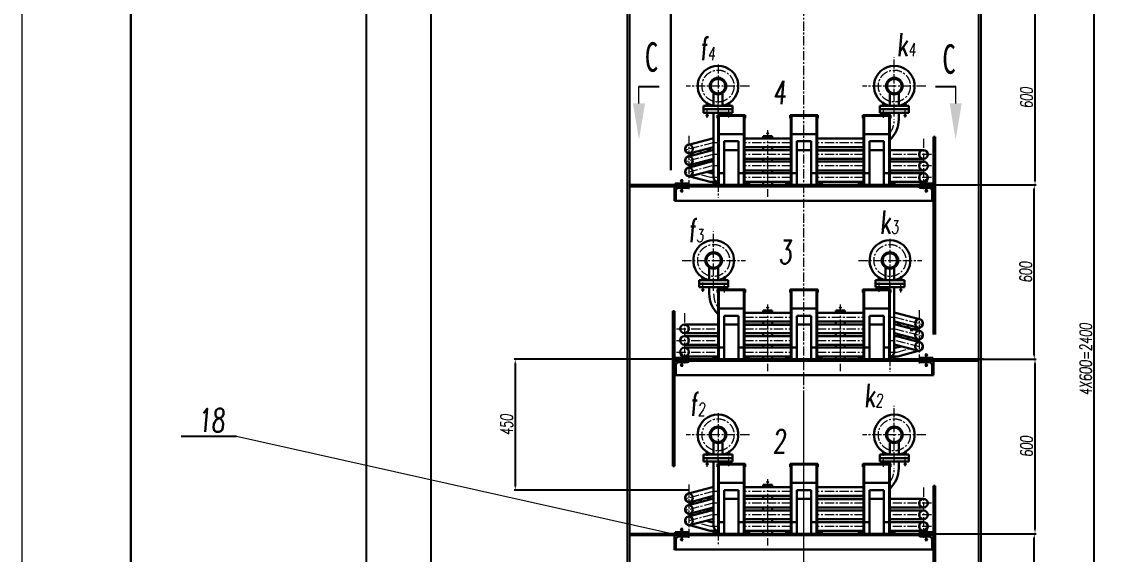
# Model space of a CAD drawing. Header units: millimetres. Extents: x 21194 to 30104, y -10888 to 2261.
# Drawn here: x 21194 to 24945, y -2717 to -885 of the extents above; entities that cross this region are included whole.
import ezdxf

# ---------------------------------------------------------------- set-up
doc = ezdxf.new("R2010")
doc.units = ezdxf.units.MM
doc.linetypes.add('CENTER', pattern=[50.8, 31.75, -6.35, 6.35, -6.35])
doc.layers.get('0').update_dxf_attribs({"lineweight": 30})
doc.layers.add('01', color=7, linetype='Continuous')
for name, color, linetype, lineweight in [('1', 7, 'Continuous', 30), ('中心线', 1, 'CENTER', 9), ('标注线', 3, 'Continuous', 15), ('细实线', 4, 'Continuous', 9)]:
    doc.layers.add(name, color=color, linetype=linetype, lineweight=lineweight)
doc.styles.get("Standard").update_dxf_attribs({"font": 'SIMFANG.TTF', "width": 0.67, "oblique": 5, "height": 7})
doc.styles.add('细斜', font='romans.shx', dxfattribs={"width": 0.67, "oblique": 5})
doc.dimstyles.new('ISO-25', dxfattribs={"dimscale": 2.8, "dimtxt": 10, "dimasz": 5, "dimexe": 1.25, "dimexo": 0, "dimgap": 3, "dimtad": 1, "dimdec": 1, "dimdsep": 46, "dimtxsty": '细斜', "dimcen": 2.5, "dimadec": 0, "dimazin": 0, "dimtfac": 1, "dimtdec": 1, "dimtmove": 1, "dimatfit": 1, "dimfxl": 0, "dimarcsym": 0})

# ---------------------------------------------------------------- blocks, each defined once
blk = doc.blocks.new('*D37')
at = {"layer": 'Defpoints', "color": 0}
for p in [(23509.2, -2046.3), (22891.5, -2496.3), (23488, -2496.3)]:
    blk.add_point(p, dxfattribs=at)
at = {"layer": '标注线', "color": 0, "lineweight": -2}
for p, q in [((23509.2, -2046.3), (22888, -2046.3)), ((22891.5, -2060.3), (22891.5, -2482.3)), ((23488, -2496.3), (22888, -2496.3))]:
    blk.add_line(p, q, dxfattribs=at)
at = {"layer": '标注线', "color": 0}
for points in [[(22889.2, -2060.3), (22893.8, -2060.3), (22891.5, -2046.3)], [(22889.2, -2482.3), (22893.8, -2482.3), (22891.5, -2496.3)]]:
    blk.add_solid(points, dxfattribs=at)
at = {"layer": '标注线', "color": 0, "insert": (22862.1, -2271.3), "char_height": 42, "attachment_point": 5, "rotation": 90, "style": '细斜'}
blk.add_mtext('450', dxfattribs=at)
blk = doc.blocks.new('*D71')
at = {"layer": 'Defpoints', "color": 0}
for p in [(22602.7, 733.7), (23276.8, 733.7), (23284.8, -7476.3)]:
    blk.add_point(p, dxfattribs=at)
at = {"layer": '标注线', "color": 0, "lineweight": -2}
for p, q in [((23276.8, 733.7), (22599.2, 733.7)), ((22602.7, -7462.3), (22602.7, 719.7)), ((23284.8, -7476.3), (22599.2, -7476.3))]:
    blk.add_line(p, q, dxfattribs=at)
at = {"layer": '标注线', "color": 0}
for points in [[(22600.3, 719.7), (22605, 719.7), (22602.7, 733.7)], [(22600.3, -7462.3), (22605, -7462.3), (22602.7, -7476.3)]]:
    blk.add_solid(points, dxfattribs=at)
at = {"layer": '标注线', "color": 0, "insert": (22573.3, -3371.3), "char_height": 42, "attachment_point": 5, "rotation": 90, "style": '细斜'}
blk.add_mtext('8210', dxfattribs=at)
blk = doc.blocks.new('*D17')
at = {"layer": 'Defpoints', "color": 0}
for p in [(22379.5, 733.7), (23213.8, 733.7), (23166.8, -7876.3)]:
    blk.add_point(p, dxfattribs=at)
at = {"layer": '标注线', "color": 0, "lineweight": -2}
for p, q in [((23213.8, 733.7), (22376, 733.7)), ((22379.5, -7862.3), (22379.5, 719.7)), ((23166.8, -7876.3), (22376, -7876.3))]:
    blk.add_line(p, q, dxfattribs=at)
at = {"layer": '标注线', "color": 0}
for points in [[(22377.2, 719.7), (22381.8, 719.7), (22379.5, 733.7)], [(22377.2, -7862.3), (22381.8, -7862.3), (22379.5, -7876.3)]]:
    blk.add_solid(points, dxfattribs=at)
at = {"layer": '标注线', "color": 0, "insert": (22350.1, -3571.3), "char_height": 42, "attachment_point": 5, "rotation": 90, "style": '细斜'}
blk.add_mtext('8610', dxfattribs=at)
blk = doc.blocks.new('*D39')
at = {"layer": 'Defpoints', "color": 0}
for p in [(24250.4, -1446.3), (24677, -1446.3), (24484.8, -2046.3)]:
    blk.add_point(p, dxfattribs=at)
at = {"layer": '标注线', "color": 0, "lineweight": -2}
for p, q in [((24250.4, -1446.3), (24680.5, -1446.3)), ((24677, -2032.3), (24677, -1460.3)), ((24484.8, -2046.3), (24680.5, -2046.3))]:
    blk.add_line(p, q, dxfattribs=at)
at = {"layer": '标注线', "color": 0}
for points in [[(24674.7, -1460.3), (24679.3, -1460.3), (24677, -1446.3)], [(24674.7, -2032.3), (24679.3, -2032.3), (24677, -2046.3)]]:
    blk.add_solid(points, dxfattribs=at)
at = {"layer": '标注线', "color": 0, "insert": (24647.6, -1746.3), "char_height": 42, "attachment_point": 5, "rotation": 90, "style": '细斜'}
blk.add_mtext('600', dxfattribs=at)
blk = doc.blocks.new('*D85')
at = {"layer": 'Defpoints', "color": 0}
for p in [(24484.8, -846.3), (24883.6, -846.3), (24484.8, -3246.3)]:
    blk.add_point(p, dxfattribs=at)
at = {"layer": '标注线', "color": 0, "lineweight": -2}
for p, q in [((24484.8, -846.3), (24887.1, -846.3)), ((24883.6, -3232.3), (24883.6, -860.3)), ((24484.8, -3246.3), (24887.1, -3246.3))]:
    blk.add_line(p, q, dxfattribs=at)
at = {"layer": '标注线', "color": 0}
for points in [[(24881.3, -860.3), (24885.9, -860.3), (24883.6, -846.3)], [(24881.3, -3232.3), (24885.9, -3232.3), (24883.6, -3246.3)]]:
    blk.add_solid(points, dxfattribs=at)
at = {"layer": '标注线', "color": 0, "insert": (24854.2, -2046.3), "char_height": 42, "attachment_point": 5, "rotation": 90, "style": '细斜'}
blk.add_mtext('4X600=2400', dxfattribs=at)
blk = doc.blocks.new('*D84')
at = {"layer": 'Defpoints', "color": 0}
for p in [(24250.4, -2646.3), (24677, -2646.3), (24484.8, -3246.3)]:
    blk.add_point(p, dxfattribs=at)
at = {"layer": '标注线', "color": 0, "lineweight": -2}
for p, q in [((24250.4, -2646.3), (24680.5, -2646.3)), ((24677, -3232.3), (24677, -2660.3)), ((24484.8, -3246.3), (24680.5, -3246.3))]:
    blk.add_line(p, q, dxfattribs=at)
at = {"layer": '标注线', "color": 0}
for points in [[(24674.7, -2660.3), (24679.3, -2660.3), (24677, -2646.3)], [(24674.7, -3232.3), (24679.3, -3232.3), (24677, -3246.3)]]:
    blk.add_solid(points, dxfattribs=at)
at = {"layer": '标注线', "color": 0, "insert": (24647.6, -2946.3), "char_height": 42, "attachment_point": 5, "rotation": 90, "style": '细斜'}
blk.add_mtext('600', dxfattribs=at)
blk = doc.blocks.new('*D8')
at = {"layer": 'Defpoints', "color": 0}
for p in [(24484.8, -2046.3), (24679.6, -2046.3), (24209.9, -2646.3)]:
    blk.add_point(p, dxfattribs=at)
at = {"layer": '标注线', "color": 0, "lineweight": -2}
for p, q in [((24484.8, -2046.3), (24683.1, -2046.3)), ((24679.6, -2632.3), (24679.6, -2060.3)), ((24209.9, -2646.3), (24683.1, -2646.3))]:
    blk.add_line(p, q, dxfattribs=at)
at = {"layer": '标注线', "color": 0}
for points in [[(24677.2, -2060.3), (24681.9, -2060.3), (24679.6, -2046.3)], [(24677.2, -2632.3), (24681.9, -2632.3), (24679.6, -2646.3)]]:
    blk.add_solid(points, dxfattribs=at)
at = {"layer": '标注线', "color": 0, "insert": (24650.2, -2346.3), "char_height": 42, "attachment_point": 5, "rotation": 90, "style": '细斜'}
blk.add_mtext('600', dxfattribs=at)
blk = doc.blocks.new('9')
for p, q in [((38114.7, -7759.7), (38114.7, -7809.7)), ((38114.7, -7759.7), (38164.7, -7759.7)), ((38117.2, -7754.7), (38117.2, -7749.7)), ((38117.2, -7749.7), (38162.2, -7749.7)), ((38117.2, -7754.7), (38162.2, -7754.7)), ((38129.7, -7764.7), (38159.7, -7764.7)), ((38136.1, -7744.4), (38143.2, -7737.4)), ((38136.1, -7737.4), (38143.2, -7744.4)), ((38139.7, -7780.5), (38139.7, -7734.8)), ((38162.2, -7754.7), (38162.2, -7749.7)), ((38119.7, -7774.7), (38119.7, -7804.7)), ((38136.1, -7770.9), (38143.2, -7778)), ((38136.1, -7778), (38143.2, -7770.9))]:
    blk.add_line(p, q)
for centre, radius, start, end in [((38129.7, -7774.7), 10, 90, 180), ((38159.7, -7759.7), 5, 270, 0), ((38114.7, -7804.7), 5, 270, 0)]:
    blk.add_arc(centre, radius, start, end)
blk = doc.blocks.new('*D38')
at = {"layer": 'Defpoints', "color": 0}
for p in [(24484.8, -846.3), (24679.6, -846.3), (24209.9, -1446.3)]:
    blk.add_point(p, dxfattribs=at)
at = {"layer": '标注线', "color": 0, "lineweight": -2}
for p, q in [((24484.8, -846.3), (24683.1, -846.3)), ((24679.6, -1432.3), (24679.6, -860.3)), ((24209.9, -1446.3), (24683.1, -1446.3))]:
    blk.add_line(p, q, dxfattribs=at)
at = {"layer": '标注线', "color": 0}
for points in [[(24677.2, -860.3), (24681.9, -860.3), (24679.6, -846.3)], [(24677.2, -1432.3), (24681.9, -1432.3), (24679.6, -1446.3)]]:
    blk.add_solid(points, dxfattribs=at)
at = {"layer": '标注线', "color": 0, "insert": (24650.2, -1146.3), "char_height": 42, "attachment_point": 5, "rotation": 90, "style": '细斜'}
blk.add_mtext('600', dxfattribs=at)

msp = doc.modelspace()

# ---------------------------------------------------------------- linework, layer by layer
for p, q in [((23574.05, -1174.25), (23574.05, -1130.48)), ((23604.05, -1174.25), (23604.05, -1130.48)), ((24180.57, -1174.25), (24180.57, -1130.48)), ((24210.57, -1174.25), (24210.57, -1130.48)), ((23639.05, -1174.25), (23539.05, -1174.25)), ((23539.05, -1186.25), (23539.05, -1174.25)), ((23639.05, -1186.25), (23539.05, -1186.25)), ((23639.05, -1186.25), (23539.05, -1186.25)), ((23539.05, -1198.25), (23539.05, -1186.25)), ((23639.05, -1198.25), (23539.05, -1198.25)), ((23554.74, -1170.49), (23548.39, -1164.13)), ((23548.39, -1170.49), (23554.74, -1164.13)), ((23604.05, -1174.25), (23574.05, -1174.25)), ((23604.05, -1186.25), (23574.05, -1186.25)), ((23604.05, -1186.25), (23574.05, -1186.25)), ((23574.05, -1210.7), (23574.05, -1198.25)), ((23574.05, -1198.7), (23574.05, -1198.25)), ((23604.05, -1206.25), (23604.05, -1198.25)), ((23604.05, -1198.7), (23604.05, -1198.25)), ((23629.72, -1170.49), (23623.36, -1164.13)), ((23623.36, -1170.49), (23629.72, -1164.13)), ((23639.05, -1186.25), (23639.05, -1174.25)), ((23639.05, -1198.25), (23639.05, -1186.25)), ((24245.57, -1174.25), (24145.57, -1174.25)), ((24145.57, -1186.25), (24145.57, -1174.25)), ((24245.57, -1186.25), (24145.57, -1186.25)), ((24245.57, -1186.25), (24145.57, -1186.25)), ((24145.57, -1198.25), (24145.57, -1186.25)), ((24245.57, -1198.25), (24145.57, -1198.25)), ((24161.26, -1170.49), (24154.91, -1164.13)), ((24154.91, -1170.49), (24161.26, -1164.13)), ((24210.57, -1174.25), (24180.57, -1174.25)), ((24210.57, -1186.25), (24180.57, -1186.25)), ((24180.57, -1220.7), (24180.57, -1198.25)), ((24180.57, -1198.7), (24180.57, -1198.25)), ((24210.57, -1220.7), (24210.57, -1198.25)), ((24210.57, -1198.7), (24210.57, -1198.25)), ((24229.88, -1170.49), (24236.24, -1164.13)), ((24236.24, -1170.49), (24229.88, -1164.13)), ((24245.57, -1186.25), (24245.57, -1174.25)), ((24245.57, -1198.25), (24245.57, -1186.25)), ((23548.39, -1210.56), (23554.74, -1204.2)), ((23554.74, -1210.56), (23548.39, -1204.2)), ((23574.05, -1421.25), (23574.05, -1208.25)), ((23587.31, -1206.25), (23682.31, -1206.25)), ((23587.31, -1216.25), (23587.31, -1206.25)), ((23587.31, -1216.25), (23589.81, -1216.25)), ((23589.81, -1208.75), (23679.81, -1208.75)), ((23589.81, -1446.25), (23589.81, -1208.75)), ((23592.31, -1271.25), (23592.31, -1208.75)), ((23623.36, -1210.56), (23629.72, -1204.2)), ((23629.72, -1210.56), (23623.36, -1204.2)), ((23677.31, -1406.25), (23677.31, -1208.75)), ((23679.81, -1446.25), (23679.81, -1208.75)), ((23682.31, -1216.25), (23679.81, -1216.25)), ((23682.31, -1216.25), (23682.31, -1206.25)), ((23837.31, -1216.25), (23837.31, -1206.25)), ((23932.31, -1206.25), (23837.31, -1206.25)), ((23837.31, -1216.25), (23839.81, -1216.25)), ((23839.81, -1446.25), (23839.81, -1208.75)), ((23929.81, -1208.75), (23839.81, -1208.75)), ((23842.31, -1406.25), (23842.31, -1208.75)), ((23927.31, -1271.25), (23927.31, -1208.75)), ((23929.81, -1446.25), (23929.81, -1208.75)), ((23932.31, -1216.25), (23929.81, -1216.25)), ((23932.31, -1216.25), (23932.31, -1206.25)), ((24182.31, -1206.25), (24087.31, -1206.25)), ((24087.31, -1216.25), (24087.31, -1206.25)), ((24087.31, -1216.25), (24089.81, -1216.25)), ((24179.81, -1208.75), (24089.81, -1208.75)), ((24089.81, -1446.25), (24089.81, -1208.75)), ((24092.31, -1406.25), (24092.31, -1208.75)), ((24154.91, -1210.56), (24161.26, -1204.2)), ((24161.26, -1210.56), (24154.91, -1204.2)), ((24177.31, -1271.25), (24177.31, -1208.75)), ((24179.81, -1446.25), (24179.81, -1208.75)), ((24182.31, -1216.25), (24179.81, -1216.25)), ((24182.31, -1216.25), (24182.31, -1206.25)), ((24229.88, -1210.56), (24236.24, -1204.2)), ((24236.24, -1210.56), (24229.88, -1204.2)), ((23592.31, -1446.25), (23592.31, -1271.25)), ((23592.31, -1271.25), (23677.31, -1271.25)), ((23762.99, -1271.87), (23756.63, -1265.51)), ((23756.63, -1271.87), (23762.99, -1265.51)), ((23927.31, -1271.25), (23842.31, -1271.25)), ((23927.31, -1446.25), (23927.31, -1271.25)), ((24177.31, -1271.25), (24092.31, -1271.25)), ((24177.31, -1446.25), (24177.31, -1271.25)), ((23569.95, -1286.25), (23487.15, -1308.33)), ((23574.05, -1286.25), (23569.95, -1286.25)), ((23609.81, -1446.25), (23609.81, -1296.25)), ((23609.81, -1296.25), (23659.81, -1296.25)), ((23659.81, -1446.25), (23659.81, -1296.25)), ((23839.81, -1286.25), (23679.81, -1286.25)), ((23744.81, -1278.25), (23774.81, -1278.25)), ((23744.81, -1278.25), (23744.81, -1286.25)), ((23774.81, -1278.25), (23774.81, -1286.25)), ((23859.81, -1446.25), (23859.81, -1296.25)), ((23909.81, -1296.25), (23859.81, -1296.25)), ((23909.81, -1446.25), (23909.81, -1296.25)), ((24089.81, -1286.25), (23929.81, -1286.25)), ((24109.81, -1446.25), (24109.81, -1296.25)), ((24159.81, -1296.25), (24109.81, -1296.25)), ((24159.81, -1446.25), (24159.81, -1296.25)), ((24330.57, -1961.25), (24330.57, -1281.25)), ((24330.57, -1281.25), (24335.57, -1281.25)), ((24335.57, -1961.25), (24335.57, -1281.25)), ((23569.95, -1326.25), (23487.15, -1348.33)), ((23505.84, -1342.3), (23487.15, -1337.32)), ((23573.88, -1316.25), (23494.88, -1337.32)), ((23564.05, -1326.78), (23549.23, -1322.82)), ((23574.05, -1326.25), (23569.95, -1326.25)), ((23574.05, -1316.25), (23573.88, -1316.25)), ((23609.81, -1326.56), (23659.81, -1326.56)), ((23839.81, -1316.25), (23679.81, -1316.25)), ((23839.81, -1326.25), (23679.81, -1326.25)), ((23744.81, -1316.25), (23744.81, -1326.25)), ((23774.81, -1316.25), (23774.81, -1326.25)), ((23909.81, -1326.56), (23859.81, -1326.56)), ((24089.81, -1316.25), (23929.81, -1316.25)), ((24089.81, -1326.25), (23929.81, -1326.25)), ((24089.81, -1327.5), (23929.81, -1327.5)), ((24159.81, -1326.56), (24109.81, -1326.56)), ((24295.57, -1326.25), (24179.81, -1326.25)), ((23566.02, -1366.25), (23487.15, -1387.28)), ((23505.84, -1382.3), (23487.15, -1377.32)), ((23573.88, -1356.25), (23494.88, -1377.32)), ((23564.05, -1366.78), (23549.23, -1362.82)), ((23574.05, -1366.25), (23566.02, -1366.25)), ((23574.05, -1356.25), (23573.88, -1356.25)), ((23839.81, -1356.25), (23679.81, -1356.25)), ((23839.81, -1366.25), (23679.81, -1366.25)), ((23744.81, -1356.25), (23744.81, -1366.25)), ((23774.81, -1356.25), (23774.81, -1366.25)), ((24089.81, -1356.25), (23929.81, -1356.25)), ((24089.81, -1366.25), (23929.81, -1366.25)), ((24295.57, -1356.25), (24179.81, -1356.25)), ((24295.57, -1366.25), (24179.81, -1366.25)), ((23562.09, -1436.25), (23487.15, -1416.27)), ((23569.95, -1396.25), (23494.88, -1416.27)), ((23566.02, -1406.25), (23549.23, -1401.78)), ((23574.05, -1406.25), (23566.02, -1406.25)), ((23574.05, -1396.25), (23569.95, -1396.25)), ((23574.05, -1396.25), (23569.95, -1396.25)), ((23592.31, -1406.25), (23609.81, -1406.25)), ((23659.81, -1406.25), (23677.31, -1406.25)), ((23677.31, -1446.25), (23677.31, -1406.25)), ((23839.81, -1396.25), (23679.81, -1396.25)), ((23839.81, -1406.25), (23679.81, -1406.25)), ((23744.81, -1396.25), (23744.81, -1406.25)), ((23774.81, -1396.25), (23774.81, -1406.25)), ((23859.81, -1406.25), (23842.31, -1406.25)), ((23842.31, -1446.25), (23842.31, -1406.25)), ((23927.31, -1406.25), (23909.81, -1406.25)), ((24089.81, -1396.25), (23929.81, -1396.25)), ((24089.81, -1406.25), (23929.81, -1406.25)), ((24109.81, -1406.25), (24092.31, -1406.25)), ((24092.31, -1446.25), (24092.31, -1406.25)), ((24177.31, -1406.25), (24159.81, -1406.25)), ((24295.57, -1396.25), (24179.81, -1396.25)), ((24295.57, -1406.25), (24179.81, -1406.25)), ((24295.57, -1446.25), (23284.81, -1446.25)), ((24295.57, -1451.25), (23284.81, -1451.25)), ((23454.05, -1451.25), (23454.05, -1446.25)), ((23474.05, -1451.25), (23474.05, -1446.25)), ((23489.05, -1451.25), (23474.05, -1451.25)), ((23589.81, -1436.25), (23562.09, -1436.25)), ((23569.81, -1443.75), (23589.81, -1443.75)), ((23569.81, -1446.25), (23569.81, -1443.75)), ((23839.81, -1436.25), (23679.81, -1436.25)), ((23679.81, -1443.75), (23699.81, -1443.75)), ((23699.81, -1446.25), (23699.81, -1443.75)), ((23744.81, -1436.25), (23744.81, -1446.25)), ((23744.81, -1446.25), (23774.81, -1446.25)), ((23774.81, -1436.25), (23774.81, -1446.25)), ((23819.81, -1446.25), (23819.81, -1443.75)), ((23839.81, -1443.75), (23819.81, -1443.75)), ((24089.81, -1436.25), (23929.81, -1436.25)), ((23949.81, -1443.75), (23929.81, -1443.75)), ((23949.81, -1446.25), (23949.81, -1443.75)), ((24089.81, -1443.75), (24069.81, -1443.75)), ((24295.57, -1436.25), (24179.81, -1436.25)), ((24199.81, -1443.75), (24179.81, -1443.75)), ((24199.81, -1446.25), (24199.81, -1443.75)), ((24280.57, -1451.25), (24295.57, -1451.25)), ((24295.57, -1451.25), (24295.57, -1446.25)), ((24330.57, -1501.25), (23439.05, -1501.25)), ((23559.05, -1774.25), (23559.05, -1730.48)), ((23589.05, -1774.25), (23589.05, -1730.48)), ((24165.57, -1774.25), (24165.57, -1730.48)), ((24195.57, -1774.25), (24195.57, -1730.48)), ((23524.05, -1774.25), (23624.05, -1774.25)), ((23524.05, -1786.25), (23524.05, -1774.25)), ((23524.05, -1786.25), (23624.05, -1786.25)), ((23524.05, -1786.25), (23624.05, -1786.25)), ((23524.05, -1798.25), (23524.05, -1786.25)), ((23524.05, -1798.25), (23624.05, -1798.25)), ((23533.39, -1770.49), (23539.74, -1764.13)), ((23539.74, -1770.49), (23533.39, -1764.13)), ((23559.05, -1774.25), (23589.05, -1774.25)), ((23559.05, -1786.25), (23589.05, -1786.25)), ((23559.05, -1798.7), (23559.05, -1798.25)), ((23559.05, -1820.7), (23559.05, -1798.25)), ((23589.05, -1798.7), (23589.05, -1798.25)), ((23589.05, -1820.7), (23589.05, -1798.25)), ((23614.72, -1770.49), (23608.36, -1764.13)), ((23608.36, -1770.49), (23614.72, -1764.13)), ((23624.05, -1786.25), (23624.05, -1774.25)), ((23624.05, -1798.25), (23624.05, -1786.25)), ((24130.57, -1774.25), (24230.57, -1774.25)), ((24130.57, -1786.25), (24130.57, -1774.25)), ((24130.57, -1786.25), (24230.57, -1786.25)), ((24130.57, -1786.25), (24230.57, -1786.25)), ((24130.57, -1798.25), (24130.57, -1786.25)), ((24130.57, -1798.25), (24230.57, -1798.25)), ((24146.26, -1770.49), (24139.91, -1764.13)), ((24139.91, -1770.49), (24146.26, -1764.13)), ((24165.57, -1774.25), (24195.57, -1774.25)), ((24165.57, -1786.25), (24195.57, -1786.25)), ((24165.57, -1786.25), (24195.57, -1786.25)), ((24165.57, -1798.7), (24165.57, -1798.25)), ((24165.57, -1806.25), (24165.57, -1798.25)), ((24195.57, -1798.7), (24195.57, -1798.25)), ((24195.57, -1810.7), (24195.57, -1798.25)), ((24221.24, -1770.49), (24214.88, -1764.13)), ((24214.88, -1770.49), (24221.24, -1764.13)), ((24230.57, -1786.25), (24230.57, -1774.25)), ((24230.57, -1798.25), (24230.57, -1786.25)), ((23533.39, -1810.56), (23539.74, -1804.2)), ((23539.74, -1810.56), (23533.39, -1804.2)), ((23587.31, -1806.25), (23682.31, -1806.25)), ((23587.31, -1816.25), (23587.31, -1806.25)), ((23587.31, -1816.25), (23589.81, -1816.25)), ((23589.81, -2046.25), (23589.81, -1808.75)), ((23589.81, -1808.75), (23679.81, -1808.75)), ((23592.31, -1871.25), (23592.31, -1808.75)), ((23608.36, -1810.56), (23614.72, -1804.2)), ((23614.72, -1810.56), (23608.36, -1804.2)), ((23677.31, -2006.25), (23677.31, -1808.75)), ((23679.81, -2046.25), (23679.81, -1808.75)), ((23682.31, -1816.25), (23679.81, -1816.25)), ((23682.31, -1816.25), (23682.31, -1806.25)), ((23837.31, -1816.25), (23837.31, -1806.25)), ((23837.31, -1806.25), (23932.31, -1806.25)), ((23837.31, -1816.25), (23839.81, -1816.25)), ((23839.81, -2046.25), (23839.81, -1808.75)), ((23839.81, -1808.75), (23929.81, -1808.75)), ((23842.31, -1871.25), (23842.31, -1808.75)), ((23927.31, -2006.25), (23927.31, -1808.75)), ((23929.81, -2046.25), (23929.81, -1808.75)), ((23932.31, -1816.25), (23929.81, -1816.25)), ((23932.31, -1816.25), (23932.31, -1806.25)), ((24087.31, -1816.25), (24087.31, -1806.25)), ((24182.31, -1806.25), (24087.31, -1806.25)), ((24087.31, -1816.25), (24089.81, -1816.25)), ((24089.81, -2046.25), (24089.81, -1808.75)), ((24179.81, -1808.75), (24089.81, -1808.75)), ((24092.31, -2006.25), (24092.31, -1808.75)), ((24139.91, -1810.56), (24146.26, -1804.2)), ((24146.26, -1810.56), (24139.91, -1804.2)), ((24177.31, -1871.25), (24177.31, -1808.75)), ((24179.81, -2046.25), (24179.81, -1808.75)), ((24182.31, -1816.25), (24179.81, -1816.25)), ((24182.31, -1816.25), (24182.31, -1806.25)), ((24195.57, -2021.25), (24195.57, -1808.25)), ((24214.88, -1810.56), (24221.24, -1804.2)), ((24221.24, -1810.56), (24214.88, -1804.2)), ((23592.31, -2046.25), (23592.31, -1871.25)), ((23592.31, -1871.25), (23677.31, -1871.25)), ((23762.99, -1871.87), (23756.63, -1865.51)), ((23756.63, -1871.87), (23762.99, -1865.51)), ((23842.31, -2046.25), (23842.31, -1871.25)), ((23842.31, -1871.25), (23927.31, -1871.25)), ((24012.99, -1871.87), (24006.63, -1865.51)), ((24006.63, -1871.87), (24012.99, -1865.51)), ((24177.31, -1871.25), (24092.31, -1871.25)), ((24177.31, -2046.25), (24177.31, -1871.25)), ((23434.05, -2414.55), (23434.05, -1881.25)), ((23439.05, -1881.25), (23434.05, -1881.25)), ((23439.05, -2414.55), (23439.05, -1881.25)), ((23609.81, -2046.25), (23609.81, -1896.25)), ((23609.81, -1896.25), (23659.81, -1896.25)), ((23659.81, -2046.25), (23659.81, -1896.25)), ((23679.81, -1886.25), (23839.81, -1886.25)), ((23744.81, -1878.25), (23774.81, -1878.25)), ((23744.81, -1878.25), (23744.81, -1886.25)), ((23774.81, -1878.25), (23774.81, -1886.25)), ((23859.81, -2046.25), (23859.81, -1896.25)), ((23859.81, -1896.25), (23909.81, -1896.25)), ((23909.81, -2046.25), (23909.81, -1896.25)), ((23929.81, -1886.25), (24089.81, -1886.25)), ((23994.81, -1878.25), (23994.81, -1886.25)), ((24024.81, -1878.25), (23994.81, -1878.25)), ((24024.81, -1878.25), (24024.81, -1886.25)), ((24109.81, -2046.25), (24109.81, -1896.25)), ((24159.81, -1896.25), (24109.81, -1896.25)), ((24159.81, -2046.25), (24159.81, -1896.25)), ((24195.57, -1886.25), (24199.67, -1886.25)), ((24199.67, -1886.25), (24282.47, -1908.33)), ((23474.05, -1926.25), (23589.81, -1926.25)), ((23609.81, -1926.56), (23659.81, -1926.56)), ((23679.81, -1916.25), (23839.81, -1916.25)), ((23679.81, -1926.25), (23839.81, -1926.25)), ((23679.81, -1927.5), (23839.81, -1927.5)), ((23744.81, -1916.25), (23744.81, -1926.25)), ((23774.81, -1916.25), (23774.81, -1926.25)), ((23859.81, -1926.56), (23909.81, -1926.56)), ((23929.81, -1916.25), (24089.81, -1916.25)), ((23929.81, -1926.25), (24089.81, -1926.25)), ((23994.81, -1916.25), (23994.81, -1926.25)), ((24024.81, -1916.25), (24024.81, -1926.25)), ((24159.81, -1926.56), (24109.81, -1926.56)), ((24195.57, -1916.25), (24195.74, -1916.25)), ((24195.57, -1926.25), (24199.67, -1926.25)), ((24195.74, -1916.25), (24274.74, -1937.32)), ((24199.67, -1926.25), (24282.47, -1948.33)), ((24205.57, -1926.78), (24220.39, -1922.82)), ((24263.79, -1942.3), (24282.47, -1937.32)), ((23474.05, -1956.25), (23589.81, -1956.25)), ((23474.05, -1966.25), (23589.81, -1966.25)), ((23679.81, -1956.25), (23839.81, -1956.25)), ((23679.81, -1966.25), (23839.81, -1966.25)), ((23744.81, -1956.25), (23744.81, -1966.25)), ((23774.81, -1956.25), (23774.81, -1966.25)), ((23929.81, -1956.25), (24089.81, -1956.25)), ((23929.81, -1966.25), (24089.81, -1966.25)), ((23994.81, -1956.25), (23994.81, -1966.25)), ((24024.81, -1956.25), (24024.81, -1966.25)), ((24195.57, -1956.25), (24195.74, -1956.25)), ((24195.57, -1966.25), (24203.61, -1966.25)), ((24195.74, -1956.25), (24274.74, -1977.32)), ((24203.61, -1966.25), (24282.47, -1987.28)), ((24205.57, -1966.78), (24220.39, -1962.82)), ((24263.79, -1982.3), (24282.47, -1977.32)), ((23474.05, -1996.25), (23589.81, -1996.25)), ((23474.05, -2006.25), (23589.81, -2006.25)), ((23592.31, -2006.25), (23609.81, -2006.25)), ((23659.81, -2006.25), (23677.31, -2006.25)), ((23677.31, -2046.25), (23677.31, -2006.25)), ((23679.81, -1996.25), (23839.81, -1996.25)), ((23679.81, -2006.25), (23839.81, -2006.25)), ((23744.81, -1996.25), (23744.81, -2006.25)), ((23774.81, -1996.25), (23774.81, -2006.25)), ((23842.31, -2006.25), (23859.81, -2006.25)), ((23909.81, -2006.25), (23927.31, -2006.25)), ((23927.31, -2046.25), (23927.31, -2006.25)), ((23929.81, -1996.25), (24089.81, -1996.25)), ((23929.81, -2006.25), (24089.81, -2006.25)), ((23994.81, -1996.25), (23994.81, -2006.25)), ((24024.81, -1996.25), (24024.81, -2006.25)), ((24092.31, -2046.25), (24092.31, -2006.25)), ((24109.81, -2006.25), (24092.31, -2006.25)), ((24177.31, -2006.25), (24159.81, -2006.25)), ((24195.57, -1996.25), (24199.67, -1996.25)), ((24195.57, -1996.25), (24199.67, -1996.25)), ((24195.57, -2006.25), (24203.61, -2006.25)), ((24199.67, -1996.25), (24274.74, -2016.27)), ((24203.61, -2006.25), (24220.39, -2001.78)), ((24207.54, -2036.25), (24282.47, -2016.27)), ((23474.05, -2036.25), (23589.81, -2036.25)), ((23474.05, -2046.25), (24484.81, -2046.25)), ((23474.05, -2051.25), (23474.05, -2046.25)), ((23474.05, -2051.25), (24484.81, -2051.25)), ((23489.05, -2051.25), (23474.05, -2051.25)), ((23569.81, -2043.75), (23589.81, -2043.75)), ((23569.81, -2046.25), (23569.81, -2043.75)), ((23679.81, -2036.25), (23839.81, -2036.25)), ((23679.81, -2043.75), (23699.81, -2043.75)), ((23699.81, -2046.25), (23699.81, -2043.75)), ((23744.81, -2036.25), (23744.81, -2046.25)), ((23744.81, -2046.25), (23774.81, -2046.25)), ((23774.81, -2036.25), (23774.81, -2046.25)), ((23819.81, -2046.25), (23819.81, -2043.75)), ((23819.81, -2043.75), (23839.81, -2043.75)), ((23929.81, -2036.25), (24089.81, -2036.25)), ((23929.81, -2043.75), (23949.81, -2043.75)), ((23949.81, -2046.25), (23949.81, -2043.75)), ((23994.81, -2036.25), (23994.81, -2046.25)), ((24024.81, -2046.25), (23994.81, -2046.25)), ((24024.81, -2036.25), (24024.81, -2046.25)), ((24089.81, -2043.75), (24069.81, -2043.75)), ((24069.81, -2046.25), (24069.81, -2043.75)), ((24179.81, -2036.25), (24207.54, -2036.25)), ((24199.81, -2043.75), (24179.81, -2043.75)), ((24199.81, -2046.25), (24199.81, -2043.75)), ((24280.57, -2051.25), (24295.57, -2051.25)), ((24295.57, -2051.25), (24295.57, -2046.25)), ((24315.57, -2051.25), (24315.57, -2046.25)), ((23439.05, -2101.25), (24330.57, -2101.25)), ((23574.05, -2374.25), (23574.05, -2330.48)), ((23604.05, -2374.25), (23604.05, -2330.48)), ((24180.57, -2374.25), (24180.57, -2330.48)), ((24210.57, -2374.25), (24210.57, -2330.48)), ((23539.05, -2386.25), (23539.05, -2374.25)), ((23639.05, -2374.25), (23539.05, -2374.25)), ((23639.05, -2386.25), (23539.05, -2386.25)), ((23639.05, -2386.25), (23539.05, -2386.25)), ((23539.05, -2398.25), (23539.05, -2386.25)), ((23639.05, -2398.25), (23539.05, -2398.25)), ((23548.39, -2370.49), (23554.74, -2364.13)), ((23554.74, -2370.49), (23548.39, -2364.13)), ((23604.05, -2374.25), (23574.05, -2374.25)), ((23604.05, -2386.25), (23574.05, -2386.25)), ((23604.05, -2386.25), (23574.05, -2386.25)), ((23574.05, -2410.7), (23574.05, -2398.25)), ((23574.05, -2398.7), (23574.05, -2398.25)), ((23604.05, -2398.7), (23604.05, -2398.25)), ((23604.05, -2406.25), (23604.05, -2398.25)), ((23623.36, -2370.49), (23629.72, -2364.13)), ((23629.72, -2370.49), (23623.36, -2364.13)), ((23639.05, -2386.25), (23639.05, -2374.25)), ((23639.05, -2398.25), (23639.05, -2386.25)), ((24245.57, -2374.25), (24145.57, -2374.25)), ((24145.57, -2386.25), (24145.57, -2374.25)), ((24245.57, -2386.25), (24145.57, -2386.25)), ((24245.57, -2386.25), (24145.57, -2386.25)), ((24145.57, -2398.25), (24145.57, -2386.25)), ((24245.57, -2398.25), (24145.57, -2398.25)), ((24154.91, -2370.49), (24161.26, -2364.13)), ((24161.26, -2370.49), (24154.91, -2364.13)), ((24210.57, -2374.25), (24180.57, -2374.25)), ((24210.57, -2386.25), (24180.57, -2386.25)), ((24180.57, -2420.7), (24180.57, -2398.25)), ((24180.57, -2398.7), (24180.57, -2398.25)), ((24210.57, -2420.7), (24210.57, -2398.25)), ((24210.57, -2398.7), (24210.57, -2398.25)), ((24236.24, -2370.49), (24229.88, -2364.13)), ((24229.88, -2370.49), (24236.24, -2364.13)), ((24245.57, -2386.25), (24245.57, -2374.25)), ((24245.57, -2398.25), (24245.57, -2386.25)), ((23439.05, -2414.55), (23434.05, -2414.55)), ((23554.74, -2410.56), (23548.39, -2404.2)), ((23548.39, -2410.56), (23554.74, -2404.2)), ((23574.05, -2621.25), (23574.05, -2408.25)), ((23587.31, -2416.25), (23587.31, -2406.25)), ((23587.31, -2406.25), (23682.31, -2406.25)), ((23587.31, -2416.25), (23589.81, -2416.25)), ((23589.81, -2646.25), (23589.81, -2408.75)), ((23589.81, -2408.75), (23679.81, -2408.75)), ((23592.31, -2471.25), (23592.31, -2408.75)), ((23629.72, -2410.56), (23623.36, -2404.2)), ((23623.36, -2410.56), (23629.72, -2404.2)), ((23677.31, -2606.25), (23677.31, -2408.75)), ((23679.81, -2646.25), (23679.81, -2408.75)), ((23682.31, -2416.25), (23679.81, -2416.25)), ((23682.31, -2416.25), (23682.31, -2406.25)), ((23837.31, -2416.25), (23837.31, -2406.25)), ((23932.31, -2406.25), (23837.31, -2406.25)), ((23837.31, -2416.25), (23839.81, -2416.25)), ((23839.81, -2646.25), (23839.81, -2408.75)), ((23929.81, -2408.75), (23839.81, -2408.75)), ((23842.31, -2606.25), (23842.31, -2408.75)), ((23927.31, -2471.25), (23927.31, -2408.75)), ((23929.81, -2646.25), (23929.81, -2408.75)), ((23932.31, -2416.25), (23929.81, -2416.25)), ((23932.31, -2416.25), (23932.31, -2406.25)), ((24087.31, -2416.25), (24087.31, -2406.25)), ((24182.31, -2406.25), (24087.31, -2406.25)), ((24087.31, -2416.25), (24089.81, -2416.25)), ((24089.81, -2646.25), (24089.81, -2408.75)), ((24179.81, -2408.75), (24089.81, -2408.75)), ((24092.31, -2606.25), (24092.31, -2408.75)), ((24161.26, -2410.56), (24154.91, -2404.2)), ((24154.91, -2410.56), (24161.26, -2404.2)), ((24177.31, -2471.25), (24177.31, -2408.75)), ((24179.81, -2646.25), (24179.81, -2408.75)), ((24182.31, -2416.25), (24179.81, -2416.25)), ((24182.31, -2416.25), (24182.31, -2406.25)), ((24236.24, -2410.56), (24229.88, -2404.2)), ((24229.88, -2410.56), (24236.24, -2404.2)), ((23592.31, -2471.25), (23677.31, -2471.25)), ((23592.31, -2646.25), (23592.31, -2471.25)), ((23756.63, -2471.87), (23762.99, -2465.51)), ((23762.99, -2471.87), (23756.63, -2465.51)), ((23927.31, -2471.25), (23842.31, -2471.25)), ((23927.31, -2646.25), (23927.31, -2471.25)), ((24177.31, -2471.25), (24092.31, -2471.25)), ((24177.31, -2646.25), (24177.31, -2471.25)), ((23569.95, -2486.25), (23487.15, -2508.33)), ((23574.05, -2486.25), (23569.95, -2486.25)), ((23609.81, -2496.25), (23659.81, -2496.25)), ((23609.81, -2646.25), (23609.81, -2496.25)), ((23659.81, -2646.25), (23659.81, -2496.25)), ((23839.81, -2486.25), (23679.81, -2486.25)), ((23744.81, -2478.25), (23744.81, -2486.25)), ((23744.81, -2478.25), (23774.81, -2478.25)), ((23774.81, -2478.25), (23774.81, -2486.25)), ((23909.81, -2496.25), (23859.81, -2496.25)), ((23859.81, -2646.25), (23859.81, -2496.25)), ((23909.81, -2646.25), (23909.81, -2496.25)), ((24089.81, -2486.25), (23929.81, -2486.25)), ((24159.81, -2496.25), (24109.81, -2496.25)), ((24109.81, -2646.25), (24109.81, -2496.25)), ((24159.81, -2646.25), (24159.81, -2496.25)), ((24330.57, -3161.25), (24330.57, -2481.25)), ((24330.57, -2481.25), (24335.57, -2481.25)), ((24335.57, -3161.25), (24335.57, -2481.25)), ((23569.95, -2526.25), (23487.15, -2548.33)), ((23505.84, -2542.3), (23487.15, -2537.32)), ((23573.88, -2516.25), (23494.88, -2537.32)), ((23564.05, -2526.78), (23549.23, -2522.82)), ((23574.05, -2526.25), (23569.95, -2526.25)), ((23574.05, -2516.25), (23573.88, -2516.25)), ((23609.81, -2526.56), (23659.81, -2526.56)), ((23839.81, -2516.25), (23679.81, -2516.25)), ((23839.81, -2526.25), (23679.81, -2526.25)), ((23744.81, -2516.25), (23744.81, -2526.25)), ((23774.81, -2516.25), (23774.81, -2526.25)), ((23909.81, -2526.56), (23859.81, -2526.56)), ((24089.81, -2516.25), (23929.81, -2516.25)), ((24089.81, -2526.25), (23929.81, -2526.25)), ((24089.81, -2527.5), (23929.81, -2527.5)), ((24159.81, -2526.56), (24109.81, -2526.56)), ((24295.57, -2526.25), (24179.81, -2526.25)), ((23566.02, -2566.25), (23487.15, -2587.28)), ((23505.84, -2582.3), (23487.15, -2577.32)), ((23573.88, -2556.25), (23494.88, -2577.32)), ((23564.05, -2566.78), (23549.23, -2562.82)), ((23574.05, -2566.25), (23566.02, -2566.25)), ((23574.05, -2556.25), (23573.88, -2556.25)), ((23839.81, -2556.25), (23679.81, -2556.25)), ((23839.81, -2566.25), (23679.81, -2566.25)), ((23744.81, -2556.25), (23744.81, -2566.25)), ((23774.81, -2556.25), (23774.81, -2566.25)), ((24089.81, -2556.25), (23929.81, -2556.25)), ((24089.81, -2566.25), (23929.81, -2566.25)), ((24295.57, -2556.25), (24179.81, -2556.25)), ((24295.57, -2566.25), (24179.81, -2566.25)), ((23562.09, -2636.25), (23487.15, -2616.27)), ((23569.95, -2596.25), (23494.88, -2616.27)), ((23566.02, -2606.25), (23549.23, -2601.78)), ((23574.05, -2606.25), (23566.02, -2606.25)), ((23574.05, -2596.25), (23569.95, -2596.25)), ((23574.05, -2596.25), (23569.95, -2596.25)), ((23592.31, -2606.25), (23609.81, -2606.25)), ((23659.81, -2606.25), (23677.31, -2606.25)), ((23677.31, -2646.25), (23677.31, -2606.25)), ((23839.81, -2596.25), (23679.81, -2596.25)), ((23839.81, -2606.25), (23679.81, -2606.25)), ((23744.81, -2596.25), (23744.81, -2606.25)), ((23774.81, -2596.25), (23774.81, -2606.25)), ((23842.31, -2646.25), (23842.31, -2606.25)), ((23859.81, -2606.25), (23842.31, -2606.25)), ((23927.31, -2606.25), (23909.81, -2606.25)), ((24089.81, -2596.25), (23929.81, -2596.25)), ((24089.81, -2606.25), (23929.81, -2606.25)), ((24092.31, -2646.25), (24092.31, -2606.25)), ((24109.81, -2606.25), (24092.31, -2606.25)), ((24177.31, -2606.25), (24159.81, -2606.25)), ((24295.57, -2596.25), (24179.81, -2596.25)), ((24295.57, -2606.25), (24179.81, -2606.25)), ((24295.57, -2646.25), (23284.81, -2646.25)), ((24295.57, -2651.25), (23284.81, -2651.25)), ((23454.05, -2651.25), (23454.05, -2646.25)), ((23474.05, -2651.25), (23474.05, -2646.25)), ((23489.05, -2651.25), (23474.05, -2651.25)), ((23589.81, -2636.25), (23562.09, -2636.25)), ((23569.81, -2646.25), (23569.81, -2643.75)), ((23569.81, -2643.75), (23589.81, -2643.75)), ((23839.81, -2636.25), (23679.81, -2636.25)), ((23679.81, -2643.75), (23699.81, -2643.75)), ((23699.81, -2646.25), (23699.81, -2643.75)), ((23744.81, -2636.25), (23744.81, -2646.25)), ((23744.81, -2646.25), (23774.81, -2646.25)), ((23774.81, -2636.25), (23774.81, -2646.25)), ((23839.81, -2643.75), (23819.81, -2643.75)), ((23819.81, -2646.25), (23819.81, -2643.75)), ((24089.81, -2636.25), (23929.81, -2636.25)), ((23949.81, -2643.75), (23929.81, -2643.75)), ((23949.81, -2646.25), (23949.81, -2643.75)), ((24089.81, -2643.75), (24069.81, -2643.75)), ((24295.57, -2636.25), (24179.81, -2636.25)), ((24199.81, -2643.75), (24179.81, -2643.75)), ((24199.81, -2646.25), (24199.81, -2643.75)), ((24280.57, -2651.25), (24295.57, -2651.25)), ((24295.57, -2651.25), (24295.57, -2646.25)), ((24330.57, -2701.25), (23439.05, -2701.25))]:
    msp.add_line(p, q)
at = {"ltscale": 3}
for p in [(24484.81, -2046.25), (24502.81, -2046.25)]:
    msp.add_line(p, (24260.44, -2046.25), dxfattribs=at)
msp.add_lwpolyline([(29953.92, 2110.86), (21568.92, 2110.86), (21568.92, -10189.14), (29953.92, -10189.14)], close=True)
for centre, radius in [((23589.05, -1106.25), 28.5), ((23589.05, -1106.25), 25), ((24195.57, -1106.25), 28.5), ((24195.57, -1106.25), 25), ((24295.57, -1341.25), 15), ((24295.57, -1381.25), 15), ((24295.57, -1421.25), 15), ((23574.05, -1706.25), 28.5), ((23574.05, -1706.25), 25), ((24180.57, -1706.25), 28.5), ((24180.57, -1706.25), 25), ((23474.05, -1941.25), 15), ((23474.05, -1981.25), 15), ((23474.05, -2021.25), 15), ((23589.05, -2306.25), 28.5), ((23589.05, -2306.25), 25), ((24195.57, -2306.25), 28.5), ((24195.57, -2306.25), 25), ((24295.57, -2541.25), 15), ((24295.57, -2581.25), 15), ((24295.57, -2621.25), 15)]:
    msp.add_circle(centre, radius)
for centre, radius, start, end in [((23589.05, -1106.25), 70, 283.72913, 256.27087), ((24195.57, -1106.25), 70, 283.72913, 256.27087), ((24115.69, -1221.49), 94.88, 312.51427, 0.47834), ((24115.62, -1221.49), 64.96, 351.19951, 0.69027), ((23491.02, -1322.82), 15, 104.93142, 284.93142), ((23491.02, -1362.82), 15, 104.93142, 284.93142), ((24295.57, -1341.25), 15, 270, 90), ((23491.02, -1401.78), 15, 104.93142, 284.93142), ((24295.57, -1381.25), 15, 270, 90), ((23589.05, -1421.25), 15, 180, 272.90399), ((24295.57, -1421.25), 15, 270, 90), ((23574.05, -1706.25), 70, 283.72913, 256.27087), ((24180.57, -1706.25), 70, 283.72913, 256.27087), ((23653.93, -1821.49), 94.88, 179.52166, 227.48573), ((23654, -1821.49), 64.96, 179.30973, 188.80049), ((24278.61, -1922.82), 15, 255.06858, 75.06858), ((23474.05, -1941.25), 15, 90, 270), ((24278.61, -1962.82), 15, 255.06858, 75.06858), ((23474.05, -1981.25), 15, 90, 270), ((24278.61, -2001.78), 15, 255.06858, 75.06858), ((23474.05, -2021.25), 15, 90, 270), ((24180.57, -2021.25), 15, 267.09601, 0), ((23589.05, -2306.25), 70, 283.72913, 256.27087), ((24195.57, -2306.25), 70, 283.72913, 256.27087), ((24115.69, -2421.49), 94.88, 312.51427, 0.47834), ((24115.62, -2421.49), 64.96, 351.19951, 0.69027), ((23491.02, -2522.82), 15, 104.93142, 284.93142), ((23491.02, -2562.82), 15, 104.93142, 284.93142), ((24295.57, -2541.25), 15, 270, 90), ((23491.02, -2601.78), 15, 104.93142, 284.93142), ((24295.57, -2581.25), 15, 270, 90), ((23589.05, -2621.25), 15, 180, 272.90399), ((24295.57, -2621.25), 15, 270, 90)]:
    msp.add_arc(centre, radius, start, end)
at = {"extrusion": (0, 0, -1)}
for centre, ratio in [((23489.05, -1322.76), 0.8791047), ((23489.05, -1362.76), 0.8791047), ((23489.05, -1401.71), 0.8775961), ((23489.05, -2522.76), 0.8791047), ((23489.05, -2562.76), 0.8791047), ((23489.05, -2601.71), 0.8775961)]:
    msp.add_ellipse(centre, major_axis=(0, 14.94), ratio=ratio, dxfattribs=at)
for centre, ratio in [((24280.57, -1922.76), 0.8791047), ((24280.57, -1962.76), 0.8791047), ((24280.57, -2001.71), 0.8775961)]:
    msp.add_ellipse(centre, major_axis=(0, 14.94), ratio=ratio)
at = {"layer": '01'}
for p, q in [((24484.81, 394.25), (24484.81, -3428.24)), ((24492.81, 394.25), (24492.81, -3428.24)), ((23276.81, -274.75), (23276.81, -6340.25)), ((23276.81, -274.75), (23276.81, -6340.25)), ((23284.81, -274.75), (23284.81, -7860.25))]:
    msp.add_line(p, q, dxfattribs=at)
at = {"layer": '01', "ltscale": 3}
for p, q in [((23317.17, -1108.11), (23386.83, -1108.11)), ((24336.97, -1108.11), (24406.64, -1108.11)), ((21932.82, -2311.72), (21742.69, -2311.72))]:
    msp.add_line(p, q, dxfattribs=at)
at = {"layer": '1'}
for p, q in [((23426.2, -806.11), (23426.2, -1396.15)), ((23529.18, -1446.25), (23956.18, -1446.25)), ((24221.4, -1446.25), (23956.18, -1446.25)), ((24221.4, -1446.25), (23956.18, -1446.25)), ((24250.44, -1946.29), (24260.44, -1946.29)), ((24087.88, -2046.25), (23803.61, -2046.25)), ((24120.44, -2046.25), (23836.18, -2046.25)), ((24363.52, -2046.25), (24260.44, -2046.25)), ((24384.81, -2046.25), (24260.44, -2046.25)), ((24363.52, -2046.25), (24260.44, -2046.25)), ((24384.81, -2046.25), (24260.44, -2046.25)), ((23529.18, -2646.25), (23956.18, -2646.25)), ((24221.4, -2646.25), (23956.18, -2646.25)), ((24221.4, -2646.25), (23956.18, -2646.25))]:
    msp.add_line(p, q, dxfattribs=at)
at = {"layer": '中心线'}
for p, q in [((23884.81, -7926.27), (23884.81, 1010.34)), ((24195.57, -1198.7), (24195.57, -1006.88)), ((23589.05, -1031.6), (23589.05, -1489.74)), ((23697.12, -1106.25), (23479.17, -1106.25)), ((24303.63, -1106.25), (24085.69, -1106.25)), ((23551.57, -1216.07), (23551.57, -1160.84)), ((23589.05, -1198.7), (23589.05, -1134.57)), ((23589.05, -1210.7), (23589.05, -1146.57)), ((23626.54, -1213.83), (23626.54, -1161.59)), ((24158.09, -1216.07), (24158.09, -1160.84)), ((24195.57, -1210.7), (24195.57, -1146.57)), ((24233.06, -1213.83), (24233.06, -1161.59)), ((23759.81, -1258.19), (23759.81, -1486.91)), ((23571.92, -1301.25), (23476.52, -1326.69)), ((23489.05, -1277.25), (23489.05, -1460.87)), ((23589.81, -1301.25), (23571.92, -1301.25)), ((23839.81, -1301.25), (23679.81, -1301.25)), ((24089.81, -1301.25), (23929.81, -1301.25)), ((24295.57, -1287.42), (24295.57, -1460.87)), ((23571.92, -1341.25), (23476.52, -1366.69)), ((23534.94, -1334.54), (23520.13, -1330.59)), ((23589.81, -1341.25), (23571.92, -1341.25)), ((23839.81, -1341.25), (23679.81, -1341.25)), ((24089.81, -1341.25), (23929.81, -1341.25)), ((24323.31, -1341.25), (24179.81, -1341.25)), ((23567.98, -1381.25), (23476.52, -1405.64)), ((23534.94, -1374.54), (23520.13, -1370.59)), ((23589.81, -1381.25), (23571.92, -1381.25)), ((23839.81, -1381.25), (23679.81, -1381.25)), ((24089.81, -1381.25), (23929.81, -1381.25)), ((24323.31, -1381.25), (24179.81, -1381.25)), ((23564.05, -1421.25), (23520.13, -1409.54)), ((23589.81, -1421.25), (23564.05, -1421.25)), ((23839.81, -1421.25), (23679.81, -1421.25)), ((24089.81, -1421.25), (23929.81, -1421.25)), ((24323.31, -1421.25), (24179.81, -1421.25)), ((23574.05, -1798.7), (23574.05, -1606.88)), ((24180.57, -1631.6), (24180.57, -2089.74)), ((23465.99, -1706.25), (23683.93, -1706.25)), ((24072.51, -1706.25), (24290.45, -1706.25)), ((23536.57, -1813.83), (23536.57, -1761.59)), ((23574.05, -1810.7), (23574.05, -1746.57)), ((23611.54, -1816.07), (23611.54, -1760.84)), ((24143.09, -1813.83), (24143.09, -1761.59)), ((24180.57, -1798.7), (24180.57, -1734.57)), ((24180.57, -1810.7), (24180.57, -1746.57)), ((24218.06, -1816.07), (24218.06, -1760.84)), ((23759.81, -1858.19), (23759.81, -2086.91)), ((24009.81, -1858.19), (24009.81, -2086.91)), ((23474.05, -1887.42), (23474.05, -2060.87)), ((23679.81, -1901.25), (23839.81, -1901.25)), ((23929.81, -1901.25), (24089.81, -1901.25)), ((24179.81, -1901.25), (24197.71, -1901.25)), ((24197.71, -1901.25), (24293.1, -1926.69)), ((24280.57, -1877.25), (24280.57, -2060.87)), ((23446.31, -1941.25), (23589.81, -1941.25)), ((23679.81, -1941.25), (23839.81, -1941.25)), ((23929.81, -1941.25), (24089.81, -1941.25)), ((24179.81, -1941.25), (24197.71, -1941.25)), ((24197.71, -1941.25), (24293.1, -1966.69)), ((24234.68, -1934.54), (24249.5, -1930.59)), ((23446.31, -1981.25), (23589.81, -1981.25)), ((23679.81, -1981.25), (23839.81, -1981.25)), ((23929.81, -1981.25), (24089.81, -1981.25)), ((24179.81, -1981.25), (24197.71, -1981.25)), ((24201.64, -1981.25), (24293.1, -2005.64)), ((24234.68, -1974.54), (24249.5, -1970.59)), ((23446.31, -2021.25), (23589.81, -2021.25)), ((23679.81, -2021.25), (23839.81, -2021.25)), ((23929.81, -2021.25), (24089.81, -2021.25)), ((24179.81, -2021.25), (24205.57, -2021.25)), ((24205.57, -2021.25), (24249.5, -2009.54)), ((23884.81, -3411.12), (23884.81, -2156.71)), ((24195.57, -2398.7), (24195.57, -2206.88)), ((23589.05, -2231.6), (23589.05, -2689.74)), ((23697.12, -2306.25), (23479.17, -2306.25)), ((24303.63, -2306.25), (24085.69, -2306.25)), ((23551.57, -2416.07), (23551.57, -2360.84)), ((23589.05, -2398.7), (23589.05, -2334.57)), ((23589.05, -2410.7), (23589.05, -2346.57)), ((23626.54, -2413.83), (23626.54, -2361.59)), ((24158.09, -2416.07), (24158.09, -2360.84)), ((24195.57, -2410.7), (24195.57, -2346.57)), ((24233.06, -2413.83), (24233.06, -2361.59)), ((23759.81, -2458.19), (23759.81, -2686.91)), ((23571.92, -2501.25), (23476.52, -2526.69)), ((23489.05, -2477.25), (23489.05, -2660.87)), ((23589.81, -2501.25), (23571.92, -2501.25)), ((23839.81, -2501.25), (23679.81, -2501.25)), ((24089.81, -2501.25), (23929.81, -2501.25)), ((24295.57, -2487.42), (24295.57, -2660.87)), ((23571.92, -2541.25), (23476.52, -2566.69)), ((23534.94, -2534.54), (23520.13, -2530.59)), ((23589.81, -2541.25), (23571.92, -2541.25)), ((23839.81, -2541.25), (23679.81, -2541.25)), ((24089.81, -2541.25), (23929.81, -2541.25)), ((24323.31, -2541.25), (24179.81, -2541.25)), ((23567.98, -2581.25), (23476.52, -2605.64)), ((23534.94, -2574.54), (23520.13, -2570.59)), ((23589.81, -2581.25), (23571.92, -2581.25)), ((23839.81, -2581.25), (23679.81, -2581.25)), ((24089.81, -2581.25), (23929.81, -2581.25)), ((24323.31, -2581.25), (24179.81, -2581.25)), ((23564.05, -2621.25), (23520.13, -2609.54)), ((23589.81, -2621.25), (23564.05, -2621.25)), ((23839.81, -2621.25), (23679.81, -2621.25)), ((24089.81, -2621.25), (23929.81, -2621.25)), ((24323.31, -2621.25), (24179.81, -2621.25))]:
    msp.add_line(p, q, dxfattribs=at)
for centre in [(23589.05, -1106.25), (24195.57, -1106.25), (23574.05, -1706.25), (24180.57, -1706.25), (23589.05, -2306.25), (24195.57, -2306.25)]:
    msp.add_circle(centre, 55, dxfattribs=at)
for centre, start, end in [((24115.66, -1221.49), 323.39189, 0.56517), ((23653.96, -1821.49), 179.43483, 216.60811), ((24115.66, -2421.49), 323.39189, 0.56517)]:
    msp.add_arc(centre, 79.91, start, end, dxfattribs=at)
at = {"layer": '标注线', "ltscale": 3}
for p, q in [((23317.17, -1165.74), (23317.17, -1108.11)), ((24406.64, -1165.74), (24406.64, -1108.11)), ((23485.94, -2659.15), (21932.82, -2311.72))]:
    msp.add_line(p, q, dxfattribs=at)
for points in [[(23296.34, -1165.74), (23338.01, -1165.74), (23317.17, -1290.74)], [(24385.8, -1165.74), (24427.47, -1165.74), (24406.64, -1290.74)]]:
    msp.add_solid(points, dxfattribs=at)
at = {"layer": '细实线'}
msp.add_lwpolyline([(21193.92, -10339.14), (30103.92, -10339.14), (30103.92, 2260.86), (21193.92, 2260.86)], close=True, dxfattribs=at)

# ---------------------------------------------------------------- block references
for p in [(-14675.61, 6308.41), (-14675.61, 5708.41), (-14675.61, 5108.41)]:
    msp.add_blockref('9', p)
at = {"xscale": -1}
for p in [(62445.24, 6308.41), (62445.24, 5708.41), (62445.24, 5108.41)]:
    msp.add_blockref('9', p, dxfattribs=at)

# ---------------------------------------------------------------- texts
at = {"style": '细斜', "oblique": 5, "width": 0.67}
msp.add_text('18', height=80, dxfattribs=at).set_placement((21799.52, -2296.08))
at = {"char_height": 80, "width": 357.0597, "attachment_point": 1, "style": '细斜'}
for s, insert in [('f{\\H0.5625x;4}', (23525.95, -937.62)), ('k{\\H0.5625x;4}', (24204.51, -923.71)), ('4', (23777.41, -1088.62)), ('k{\\H0.5625x;3}', (24145.49, -1534.11)), ('f{\\H0.5625x;3}', (23486.09, -1563.29)), ('3', (23797.05, -1637.3)), ('k{\\H0.5625x;2}', (24091.71, -2130.76)), ('f{\\H0.5625x;2}', (23491.95, -2161.06)), ('2', (23777.41, -2288.62))]:
    msp.add_mtext(s, dxfattribs=dict(at, insert=insert))
at = {"layer": '细实线', "width": 0.67}
for p in [(23337.07, -1056.87), (24360.81, -1063.86)]:
    msp.add_text('C', height=101.25, dxfattribs=at).set_placement(p)

# ---------------------------------------------------------------- dimensions: what is measured, and where the dimension line sits
at = {"layer": '标注线'}
for base, p1, p2, picture, middle in [((22379.51, 733.75), (23166.81, -7876.25), (23213.81, 733.75), '*D17', (22350.11, -3571.25)), ((22602.66, 733.75), (23284.81, -7476.25), (23276.81, 733.75), '*D71', (22573.26, -3371.25)), ((24679.57, -846.25), (24209.88, -1446.25), (24484.81, -846.25), '*D38', (24650.17, -1146.25)), ((24677, -1446.25), (24484.81, -2046.25), (24250.44, -1446.25), '*D39', (24647.6, -1746.25)), ((22891.5, -2496.25), (23509.18, -2046.25), (23487.98, -2496.25), '*D37', (22862.1, -2271.25)), ((24679.57, -2046.25), (24209.88, -2646.25), (24484.81, -2046.25), '*D8', (24650.17, -2346.25)), ((24677, -2646.25), (24484.81, -3246.25), (24250.44, -2646.25), '*D84', (24647.6, -2946.25))]:
    dim = msp.add_linear_dim(base=base, p1=p1, p2=p2, angle=90, dimstyle='ISO-25', override={"dimtxt": 15}, dxfattribs=at)
    dim.commit()
    dim.dimension.update_dxf_attribs({"geometry": picture, "text_midpoint": middle})
dim = msp.add_linear_dim(base=(24883.6, -846.25), p1=(24484.81, -3246.25), p2=(24484.81, -846.25), angle=90, text='4X600=<>', dimstyle='ISO-25', override={"dimtxt": 15}, dxfattribs=at)
dim.commit()
dim.dimension.update_dxf_attribs({"geometry": '*D85', "text_midpoint": (24854.2, -2046.25)})

doc.saveas('drawing.dxf')
